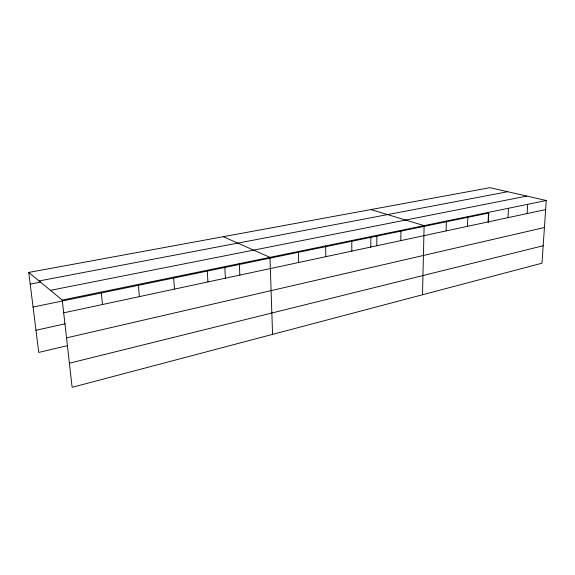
<?xml version="1.0" encoding="UTF-8"?>
<svg xmlns="http://www.w3.org/2000/svg" width="575" height="575" viewBox="0 0 575 575"><rect width="100%" height="100%" fill="white"/><g stroke="black" fill="none" stroke-linecap="round" stroke-linejoin="round"><path stroke-width="0.86" d="M370.796 247.164L370.832 237.346M376.805 245.755L376.862 235.347M400.804 240.609L400.955 230.395M422.51 294.759L424.12 225.63L370.933 209.559M446.092 230.906L446.401 221.044M467.475 226.327L467.856 216.631M488.082 221.914L488.527 212.376M488.362 222.417L488.8 213.009L33.062 307.043M507.955 217.659L508.458 208.279M527.124 213.548L527.685 204.326M546.25 200.502L542.009 263.192L72.127 387.32L62.244 300.078L28.75 272.435L489.993 187.68L546.25 200.502L62.244 300.078M69.395 363.206L543.188 245.741M67.483 345.64L38.726 352.432L28.75 272.435M66.528 337.884L544.424 227.513M35.959 330.273L65.169 323.804M63.688 312.829L545.632 209.588M50.435 290.332L526.808 196.075M39.071 280.952L507.696 191.719M30.202 284.093L40.732 282.081M223.258 236.692L269.963 257.341L272.579 334.363M101.257 292.05L102.479 304.52M138.338 284.424L139.358 296.614M173.628 277.164L174.469 289.096M207.252 270.243L207.927 281.93M224.832 267.476L225.4 278.695M239.329 263.645L239.847 275.087M298.403 251.491L298.655 262.495M325.651 245.884L325.795 256.68M351.785 240.508L351.821 251.103"/></g></svg>
